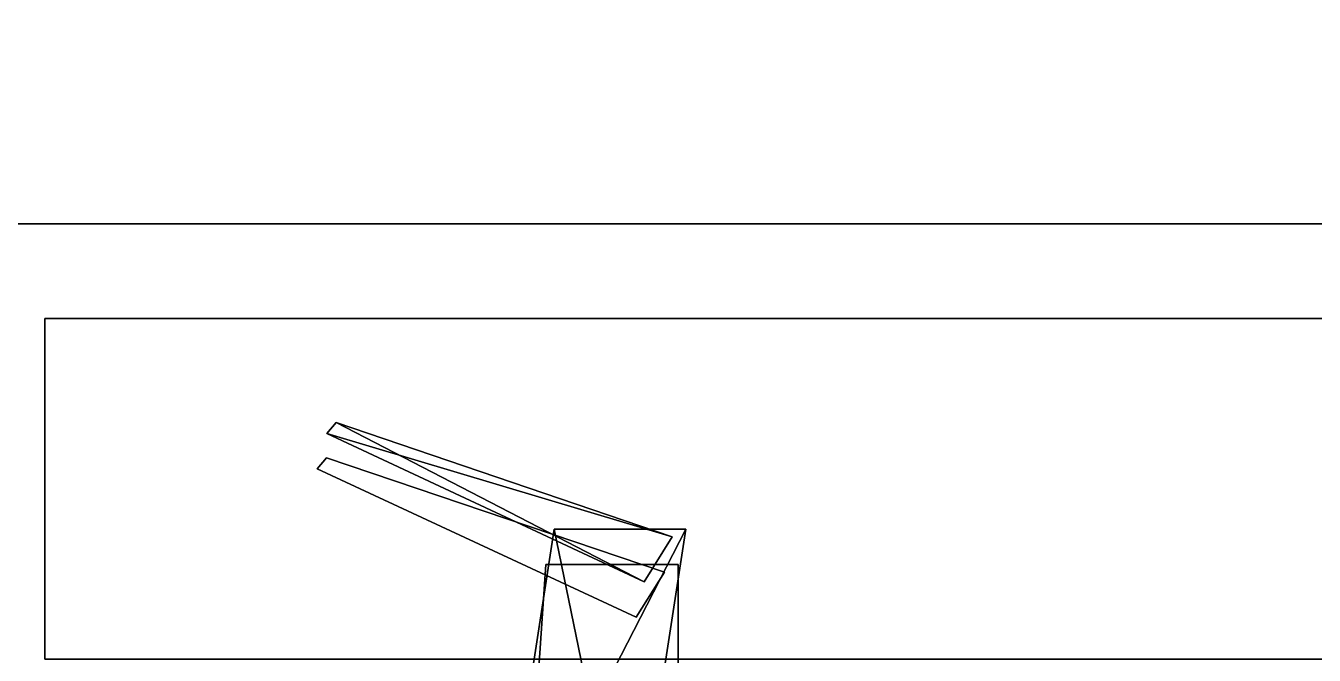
# Model space of a CAD drawing. Extents: x 0 to 4068, y -150 to 4325.
# Drawn here: x 3064 to 3132.1, y 400.2 to 433.5 of the extents above; entities that cross this region are included whole.
import ezdxf

# ---------------------------------------------------------------- set-up
doc = ezdxf.new("R2010")
doc.units = 0
for name, color, linetype in [('LAYER0', 7, 'CONTINUOUS'), ('LAYER250', 253, 'CONTINUOUS'), ('LAYER252', 253, 'CONTINUOUS'), ('LAYER253', 253, 'CONTINUOUS'), ('LAYER255', 253, 'CONTINUOUS'), ('LAYER256', 253, 'CONTINUOUS'), ('LAYER354', 45, 'CONTINUOUS'), ('LAYER360', 45, 'CONTINUOUS'), ('LAYER93', 253, 'CONTINUOUS'), ('LAYER95', 253, 'CONTINUOUS'), ('LAYER96', 253, 'CONTINUOUS'), ('LAYER98', 253, 'CONTINUOUS'), ('LAYER99', 253, 'CONTINUOUS')]:
    doc.layers.add(name, color=color, linetype=linetype)

msp = doc.modelspace()

# ---------------------------------------------------------------- linework, layer by layer
at = {"layer": 'LAYER0', "invisible_edges": 1}
for points in [[(4068, 4325, -5), (0, -150, -5), (0, 4325, -5), (4068, 4325, -5)], [(0, -150, -5), (4068, 4325, -5), (4068, -150, -5), (0, -150, -5)], [(4068, -150), (0, 4325), (0, -150), (4068, -150)], [(0, 4325), (4068, -150), (4068, 4325), (0, 4325)]]:
    msp.add_3dface(points, dxfattribs=at)
at = {"layer": 'LAYER250'}
for points in [[(3079.906, 410.6346, 246.4999), (3079.413, 410.0572, 246.4999), (3096.274, 402.21, 246.4999), (3097.772, 404.5902, 246.4999)], [(3097.772, 404.5902, 259.4999), (3096.274, 402.21, 259.4999), (3079.413, 410.0572, 259.4999), (3079.906, 410.6346, 259.4999)], [(3079.906, 410.6346, 259.4999), (3097.772, 404.5902, 259.4999), (3097.772, 404.5902, 259.4999), (3079.906, 410.6346, 259.4999)], [(3079.906, 410.6346, 259.4999), (3079.906, 410.6346, 246.4999), (3097.772, 404.5902, 246.4999), (3097.772, 404.5902, 259.4999)], [(3079.413, 410.0572, 246.4999), (3096.274, 402.21, 246.4999), (3096.274, 402.21, 246.4999), (3079.413, 410.0572, 246.4999)], [(3091.5, 405, 245.5), (3089.5, 375.6346, 245.5), (3089.5, 375.6346, 245.5), (3091.5, 405, 245.5)], [(3098.5, 405, 245.5), (3091.5, 405, 245.5), (3089.5, 375.6346, 245.5), (3098.5, 380.6346, 245.5)], [(3098.5, 380.6346, 260.5), (3089.5, 375.6346, 260.5), (3091.5, 405, 260.5), (3098.5, 405, 260.5)], [(3098.5, 405, 260.5), (3091.5, 405, 260.5), (3098.5, 405, 260.5)], [(3098.5, 405, 260.5), (3098.5, 380.6346, 260.5), (3098.5, 380.6346, 260.5), (3098.5, 405, 260.5)], [(3098.5, 405, 260.5), (3098.5, 405, 245.5), (3098.5, 380.6346, 245.5), (3098.5, 380.6346, 260.5)]]:
    msp.add_3dface(points, dxfattribs=at)
at = {"layer": 'LAYER252'}
for points in [[(3079.918, 411.9226, 247.3477), (3080.409, 412.5, 247.3477), (3096.692, 404.0754, 247.3477), (3079.918, 411.9226, 247.3477)], [(3079.918, 411.9226, 258.652), (3098.182, 406.4556, 258.652), (3080.409, 412.5, 258.652), (3079.918, 411.9226, 258.652)], [(3096.692, 404.0754, 247.3477), (3080.409, 412.5, 247.3477), (3098.182, 406.4556, 247.3477), (3096.692, 404.0754, 247.3477)], [(3080.409, 412.5, 247.3477), (3080.409, 412.5, 258.652), (3098.182, 406.4556, 247.3477), (3080.409, 412.5, 247.3477)], [(3098.182, 406.4556, 247.3477), (3080.409, 412.5, 258.652), (3098.182, 406.4556, 258.652), (3098.182, 406.4556, 247.3477)], [(3096.692, 404.0754, 258.652), (3098.182, 406.4556, 258.652), (3079.918, 411.9226, 258.652), (3096.692, 404.0754, 258.652)], [(3091.942, 406.8654, 246.2174), (3098.906, 406.8654, 246.2174), (3088.958, 387.5, 246.2174), (3091.942, 406.8654, 246.2174)], [(3088.958, 387.5, 246.2174), (3098.906, 406.8654, 246.2174), (3095.921, 387.5, 246.2174), (3088.958, 387.5, 246.2174)], [(3088.958, 387.5, 259.7826), (3095.921, 387.5, 259.7826), (3091.942, 406.8654, 259.7826), (3088.958, 387.5, 259.7826)], [(3091.942, 406.8654, 259.7826), (3095.921, 387.5, 259.7826), (3098.906, 406.8654, 259.7826), (3091.942, 406.8654, 259.7826)], [(3098.906, 406.8654, 246.2174), (3098.906, 406.8654, 259.7826), (3095.921, 387.5, 246.2174), (3098.906, 406.8654, 246.2174)], [(3095.921, 387.5, 246.2174), (3098.906, 406.8654, 259.7826), (3095.921, 387.5, 259.7826), (3095.921, 387.5, 246.2174)]]:
    msp.add_3dface(points, dxfattribs=at)
at = {"layer": 'LAYER253'}
for points in [[(3079.906, 410.6346, 765.4999), (3079.413, 410.0572, 765.4999), (3096.274, 402.21, 765.4999), (3097.772, 404.5902, 765.4999)], [(3097.772, 404.5902, 778.4999), (3096.274, 402.21, 778.4999), (3079.413, 410.0572, 778.4999), (3079.906, 410.6346, 778.4999)], [(3079.906, 410.6346, 778.4999), (3097.772, 404.5902, 778.4999), (3097.772, 404.5902, 778.4999), (3079.906, 410.6346, 778.4999)], [(3079.906, 410.6346, 778.4999), (3079.906, 410.6346, 765.4999), (3097.772, 404.5902, 765.4999), (3097.772, 404.5902, 778.4999)], [(3079.413, 410.0572, 765.4999), (3096.274, 402.21, 765.4999), (3096.274, 402.21, 765.4999), (3079.413, 410.0572, 765.4999)], [(3091.5, 405, 764.5), (3089.5, 375.6346, 764.5), (3089.5, 375.6346, 764.5), (3091.5, 405, 764.5)], [(3098.5, 405, 764.5), (3091.5, 405, 764.5), (3089.5, 375.6346, 764.5), (3098.5, 380.6346, 764.5)], [(3098.5, 380.6346, 779.5), (3089.5, 375.6346, 779.5), (3091.5, 405, 779.5), (3098.5, 405, 779.5)], [(3098.5, 405, 779.5), (3091.5, 405, 779.5), (3098.5, 405, 779.5)], [(3098.5, 405, 779.5), (3098.5, 380.6346, 779.5), (3098.5, 380.6346, 779.5), (3098.5, 405, 779.5)], [(3098.5, 405, 779.5), (3098.5, 405, 764.5), (3098.5, 380.6346, 764.5), (3098.5, 380.6346, 779.5)]]:
    msp.add_3dface(points, dxfattribs=at)
at = {"layer": 'LAYER255'}
for points in [[(3079.918, 411.9226, 766.3477), (3080.409, 412.5, 766.3477), (3096.692, 404.0754, 766.3477), (3079.918, 411.9226, 766.3477)], [(3079.918, 411.9226, 777.652), (3098.182, 406.4556, 777.652), (3080.409, 412.5, 777.652), (3079.918, 411.9226, 777.652)], [(3096.692, 404.0754, 766.3477), (3080.409, 412.5, 766.3477), (3098.182, 406.4556, 766.3477), (3096.692, 404.0754, 766.3477)], [(3080.409, 412.5, 766.3477), (3080.409, 412.5, 777.652), (3098.182, 406.4556, 766.3477), (3080.409, 412.5, 766.3477)], [(3098.182, 406.4556, 766.3477), (3080.409, 412.5, 777.652), (3098.182, 406.4556, 777.652), (3098.182, 406.4556, 766.3477)], [(3096.692, 404.0754, 777.652), (3098.182, 406.4556, 777.652), (3079.918, 411.9226, 777.652), (3096.692, 404.0754, 777.652)], [(3091.942, 406.8654, 765.2174), (3098.906, 406.8654, 765.2174), (3088.958, 387.5, 765.2174), (3091.942, 406.8654, 765.2174)], [(3088.958, 387.5, 765.2174), (3098.906, 406.8654, 765.2174), (3095.921, 387.5, 765.2174), (3088.958, 387.5, 765.2174)], [(3088.958, 387.5, 778.7826), (3095.921, 387.5, 778.7826), (3091.942, 406.8654, 778.7826), (3088.958, 387.5, 778.7826)], [(3091.942, 406.8654, 778.7826), (3095.921, 387.5, 778.7826), (3098.906, 406.8654, 778.7826), (3091.942, 406.8654, 778.7826)], [(3098.906, 406.8654, 765.2174), (3098.906, 406.8654, 778.7826), (3095.921, 387.5, 765.2174), (3098.906, 406.8654, 765.2174)], [(3095.921, 387.5, 765.2174), (3098.906, 406.8654, 778.7826), (3095.921, 387.5, 778.7826), (3095.921, 387.5, 765.2174)]]:
    msp.add_3dface(points, dxfattribs=at)
at = {"layer": 'LAYER256', "invisible_edges": 1}
for points in [[(3495, 418, 153), (3065, 400, 153), (3065, 418, 153), (3495, 418, 153)], [(3065, 400, 153), (3495, 418, 153), (3495, 400, 153), (3065, 400, 153)], [(3065, 418, 872), (3065, 400, 153), (3065, 400, 872), (3065, 418, 872)], [(3065, 400, 153), (3065, 418, 872), (3065, 418, 153), (3065, 400, 153)], [(3495, 400, 872), (3065, 418, 872), (3065, 400, 872), (3495, 400, 872)], [(3065, 418, 872), (3495, 400, 872), (3495, 418, 872), (3065, 418, 872)], [(3065, 418, 872), (3495, 418, 153), (3065, 418, 153), (3065, 418, 872)], [(3495, 418, 153), (3065, 418, 872), (3495, 418, 872), (3495, 418, 153)]]:
    msp.add_3dface(points, dxfattribs=at)
at = {"layer": 'LAYER354', "invisible_edges": 1}
for points in [[(1176, 0, 875), (3495, 423, 875), (3495, 0, 875), (1176, 0, 875)], [(3495, 423, 875), (1176, 0, 875), (1176, 423, 875), (3495, 423, 875)], [(1176, 423, 893), (3495, 423, 875), (1176, 423, 875), (1176, 423, 893)], [(3495, 423, 875), (1176, 423, 893), (3495, 423, 893), (3495, 423, 875)], [(1176, 423, 893), (3495, 0, 893), (3495, 423, 893), (1176, 423, 893)], [(3495, 0, 893), (1176, 423, 893), (1176, 0, 893), (3495, 0, 893)]]:
    msp.add_3dface(points, dxfattribs=at)
at = {"layer": 'LAYER360', "invisible_edges": 1}
for points in [[(1176, 423, 1700), (3495, 0, 1700), (3495, 423, 1700), (1176, 423, 1700)], [(3495, 0, 1700), (1176, 423, 1700), (1176, 0, 1700), (3495, 0, 1700)], [(3495, 423, 1682), (1176, 423, 1700), (3495, 423, 1700), (3495, 423, 1682)], [(1176, 423, 1700), (3495, 423, 1682), (1176, 423, 1682), (1176, 423, 1700)], [(1176, 0, 1682), (3495, 423, 1682), (3495, 0, 1682), (1176, 0, 1682)], [(3495, 423, 1682), (1176, 0, 1682), (1176, 423, 1682), (3495, 423, 1682)]]:
    msp.add_3dface(points, dxfattribs=at)
at = {"layer": 'LAYER93'}
for points in [[(3079.906, 410.6347, 1796.5), (3079.413, 410.0573, 1796.5), (3096.274, 402.2101, 1796.5), (3097.772, 404.5903, 1796.5)], [(3097.772, 404.5903, 1809.5), (3096.274, 402.2101, 1809.5), (3079.413, 410.0573, 1809.5), (3079.906, 410.6347, 1809.5)], [(3079.906, 410.6347, 1809.5), (3097.772, 404.5903, 1809.5), (3097.772, 404.5903, 1809.5), (3079.906, 410.6347, 1809.5)], [(3079.906, 410.6347, 1809.5), (3079.906, 410.6347, 1796.5), (3097.772, 404.5903, 1796.5), (3097.772, 404.5903, 1809.5)], [(3079.413, 410.0573, 1796.5), (3096.274, 402.2101, 1796.5), (3096.274, 402.2101, 1796.5), (3079.413, 410.0573, 1796.5)], [(3091.5, 405.0001, 1795.5), (3089.5, 375.6347, 1795.5), (3089.5, 375.6347, 1795.5), (3091.5, 405.0001, 1795.5)], [(3098.5, 405.0001, 1795.5), (3091.5, 405.0001, 1795.5), (3089.5, 375.6347, 1795.5), (3098.5, 380.6347, 1795.5)], [(3098.5, 380.6347, 1810.5), (3089.5, 375.6347, 1810.5), (3091.5, 405.0001, 1810.5), (3098.5, 405.0001, 1810.5)], [(3098.5, 405.0001, 1810.5), (3091.5, 405.0001, 1810.5), (3098.5, 405.0001, 1810.5)], [(3098.5, 405.0001, 1810.5), (3098.5, 380.6347, 1810.5), (3098.5, 380.6347, 1810.5), (3098.5, 405.0001, 1810.5)], [(3098.5, 405.0001, 1810.5), (3098.5, 405.0001, 1795.5), (3098.5, 380.6347, 1795.5), (3098.5, 380.6347, 1810.5)]]:
    msp.add_3dface(points, dxfattribs=at)
at = {"layer": 'LAYER95'}
for points in [[(3079.918, 411.9226, 1797.348), (3080.409, 412.5, 1797.348), (3096.692, 404.0754, 1797.348), (3079.918, 411.9226, 1797.348)], [(3079.918, 411.9226, 1808.652), (3098.182, 406.4556, 1808.652), (3080.409, 412.5, 1808.652), (3079.918, 411.9226, 1808.652)], [(3096.692, 404.0754, 1797.348), (3080.409, 412.5, 1797.348), (3098.182, 406.4556, 1797.348), (3096.692, 404.0754, 1797.348)], [(3080.409, 412.5, 1797.348), (3080.409, 412.5, 1808.652), (3098.182, 406.4556, 1797.348), (3080.409, 412.5, 1797.348)], [(3098.182, 406.4556, 1797.348), (3080.409, 412.5, 1808.652), (3098.182, 406.4556, 1808.652), (3098.182, 406.4556, 1797.348)], [(3096.692, 404.0754, 1808.652), (3098.182, 406.4556, 1808.652), (3079.918, 411.9226, 1808.652), (3096.692, 404.0754, 1808.652)], [(3091.942, 406.8654, 1796.217), (3098.906, 406.8654, 1796.217), (3088.958, 387.5, 1796.217), (3091.942, 406.8654, 1796.217)], [(3088.958, 387.5, 1796.217), (3098.906, 406.8654, 1796.217), (3095.921, 387.5, 1796.217), (3088.958, 387.5, 1796.217)], [(3088.958, 387.5, 1809.783), (3095.921, 387.5, 1809.783), (3091.942, 406.8654, 1809.783), (3088.958, 387.5, 1809.783)], [(3091.942, 406.8654, 1809.783), (3095.921, 387.5, 1809.783), (3098.906, 406.8654, 1809.783), (3091.942, 406.8654, 1809.783)], [(3098.906, 406.8654, 1796.217), (3098.906, 406.8654, 1809.783), (3095.921, 387.5, 1796.217), (3098.906, 406.8654, 1796.217)], [(3095.921, 387.5, 1796.217), (3098.906, 406.8654, 1809.783), (3095.921, 387.5, 1809.783), (3095.921, 387.5, 1796.217)]]:
    msp.add_3dface(points, dxfattribs=at)
at = {"layer": 'LAYER96'}
for points in [[(3079.906, 410.6347, 2250.5), (3079.413, 410.0573, 2250.5), (3096.274, 402.2101, 2250.5), (3097.772, 404.5903, 2250.5)], [(3097.772, 404.5903, 2263.5), (3096.274, 402.2101, 2263.5), (3079.413, 410.0573, 2263.5), (3079.906, 410.6347, 2263.5)], [(3079.906, 410.6347, 2263.5), (3097.772, 404.5903, 2263.5), (3097.772, 404.5903, 2263.5), (3079.906, 410.6347, 2263.5)], [(3079.906, 410.6347, 2263.5), (3079.906, 410.6347, 2250.5), (3097.772, 404.5903, 2250.5), (3097.772, 404.5903, 2263.5)], [(3079.413, 410.0573, 2250.5), (3096.274, 402.2101, 2250.5), (3096.274, 402.2101, 2250.5), (3079.413, 410.0573, 2250.5)], [(3091.5, 405.0001, 2249.5), (3089.5, 375.6347, 2249.5), (3089.5, 375.6347, 2249.5), (3091.5, 405.0001, 2249.5)], [(3098.5, 405.0001, 2249.5), (3091.5, 405.0001, 2249.5), (3089.5, 375.6347, 2249.5), (3098.5, 380.6347, 2249.5)], [(3098.5, 380.6347, 2264.5), (3089.5, 375.6347, 2264.5), (3091.5, 405.0001, 2264.5), (3098.5, 405.0001, 2264.5)], [(3098.5, 405.0001, 2264.5), (3091.5, 405.0001, 2264.5), (3098.5, 405.0001, 2264.5)], [(3098.5, 405.0001, 2264.5), (3098.5, 380.6347, 2264.5), (3098.5, 380.6347, 2264.5), (3098.5, 405.0001, 2264.5)], [(3098.5, 405.0001, 2264.5), (3098.5, 405.0001, 2249.5), (3098.5, 380.6347, 2249.5), (3098.5, 380.6347, 2264.5)]]:
    msp.add_3dface(points, dxfattribs=at)
at = {"layer": 'LAYER98'}
for points in [[(3079.918, 411.9226, 2251.348), (3080.409, 412.5, 2251.348), (3096.692, 404.0754, 2251.348), (3079.918, 411.9226, 2251.348)], [(3079.918, 411.9226, 2262.652), (3098.182, 406.4556, 2262.652), (3080.409, 412.5, 2262.652), (3079.918, 411.9226, 2262.652)], [(3096.692, 404.0754, 2251.348), (3080.409, 412.5, 2251.348), (3098.182, 406.4556, 2251.348), (3096.692, 404.0754, 2251.348)], [(3080.409, 412.5, 2251.348), (3080.409, 412.5, 2262.652), (3098.182, 406.4556, 2251.348), (3080.409, 412.5, 2251.348)], [(3098.182, 406.4556, 2251.348), (3080.409, 412.5, 2262.652), (3098.182, 406.4556, 2262.652), (3098.182, 406.4556, 2251.348)], [(3096.692, 404.0754, 2262.652), (3098.182, 406.4556, 2262.652), (3079.918, 411.9226, 2262.652), (3096.692, 404.0754, 2262.652)], [(3091.942, 406.8654, 2250.217), (3098.906, 406.8654, 2250.217), (3088.958, 387.5, 2250.217), (3091.942, 406.8654, 2250.217)], [(3088.958, 387.5, 2250.217), (3098.906, 406.8654, 2250.217), (3095.921, 387.5, 2250.217), (3088.958, 387.5, 2250.217)], [(3088.958, 387.5, 2263.783), (3095.921, 387.5, 2263.783), (3091.942, 406.8654, 2263.783), (3088.958, 387.5, 2263.783)], [(3091.942, 406.8654, 2263.783), (3095.921, 387.5, 2263.783), (3098.906, 406.8654, 2263.783), (3091.942, 406.8654, 2263.783)], [(3098.906, 406.8654, 2250.217), (3098.906, 406.8654, 2263.783), (3095.921, 387.5, 2250.217), (3098.906, 406.8654, 2250.217)], [(3095.921, 387.5, 2250.217), (3098.906, 406.8654, 2263.783), (3095.921, 387.5, 2263.783), (3095.921, 387.5, 2250.217)]]:
    msp.add_3dface(points, dxfattribs=at)
at = {"layer": 'LAYER99', "invisible_edges": 1}
for points in [[(3495, 418.0001, 1703), (3065, 400.0001, 1703), (3065, 418.0001, 1703), (3495, 418.0001, 1703)], [(3065, 400.0001, 1703), (3495, 418.0001, 1703), (3495, 400.0001, 1703), (3065, 400.0001, 1703)], [(3065, 418.0001, 2357), (3065, 400.0001, 1703), (3065, 400.0001, 2357), (3065, 418.0001, 2357)], [(3065, 400.0001, 1703), (3065, 418.0001, 2357), (3065, 418.0001, 1703), (3065, 400.0001, 1703)], [(3495, 400.0001, 2357), (3065, 418.0001, 2357), (3065, 400.0001, 2357), (3495, 400.0001, 2357)], [(3065, 418.0001, 2357), (3495, 400.0001, 2357), (3495, 418.0001, 2357), (3065, 418.0001, 2357)], [(3065, 418.0001, 2357), (3495, 418.0001, 1703), (3065, 418.0001, 1703), (3065, 418.0001, 2357)], [(3495, 418.0001, 1703), (3065, 418.0001, 2357), (3495, 418.0001, 2357), (3495, 418.0001, 1703)]]:
    msp.add_3dface(points, dxfattribs=at)

doc.saveas('drawing.dxf')
